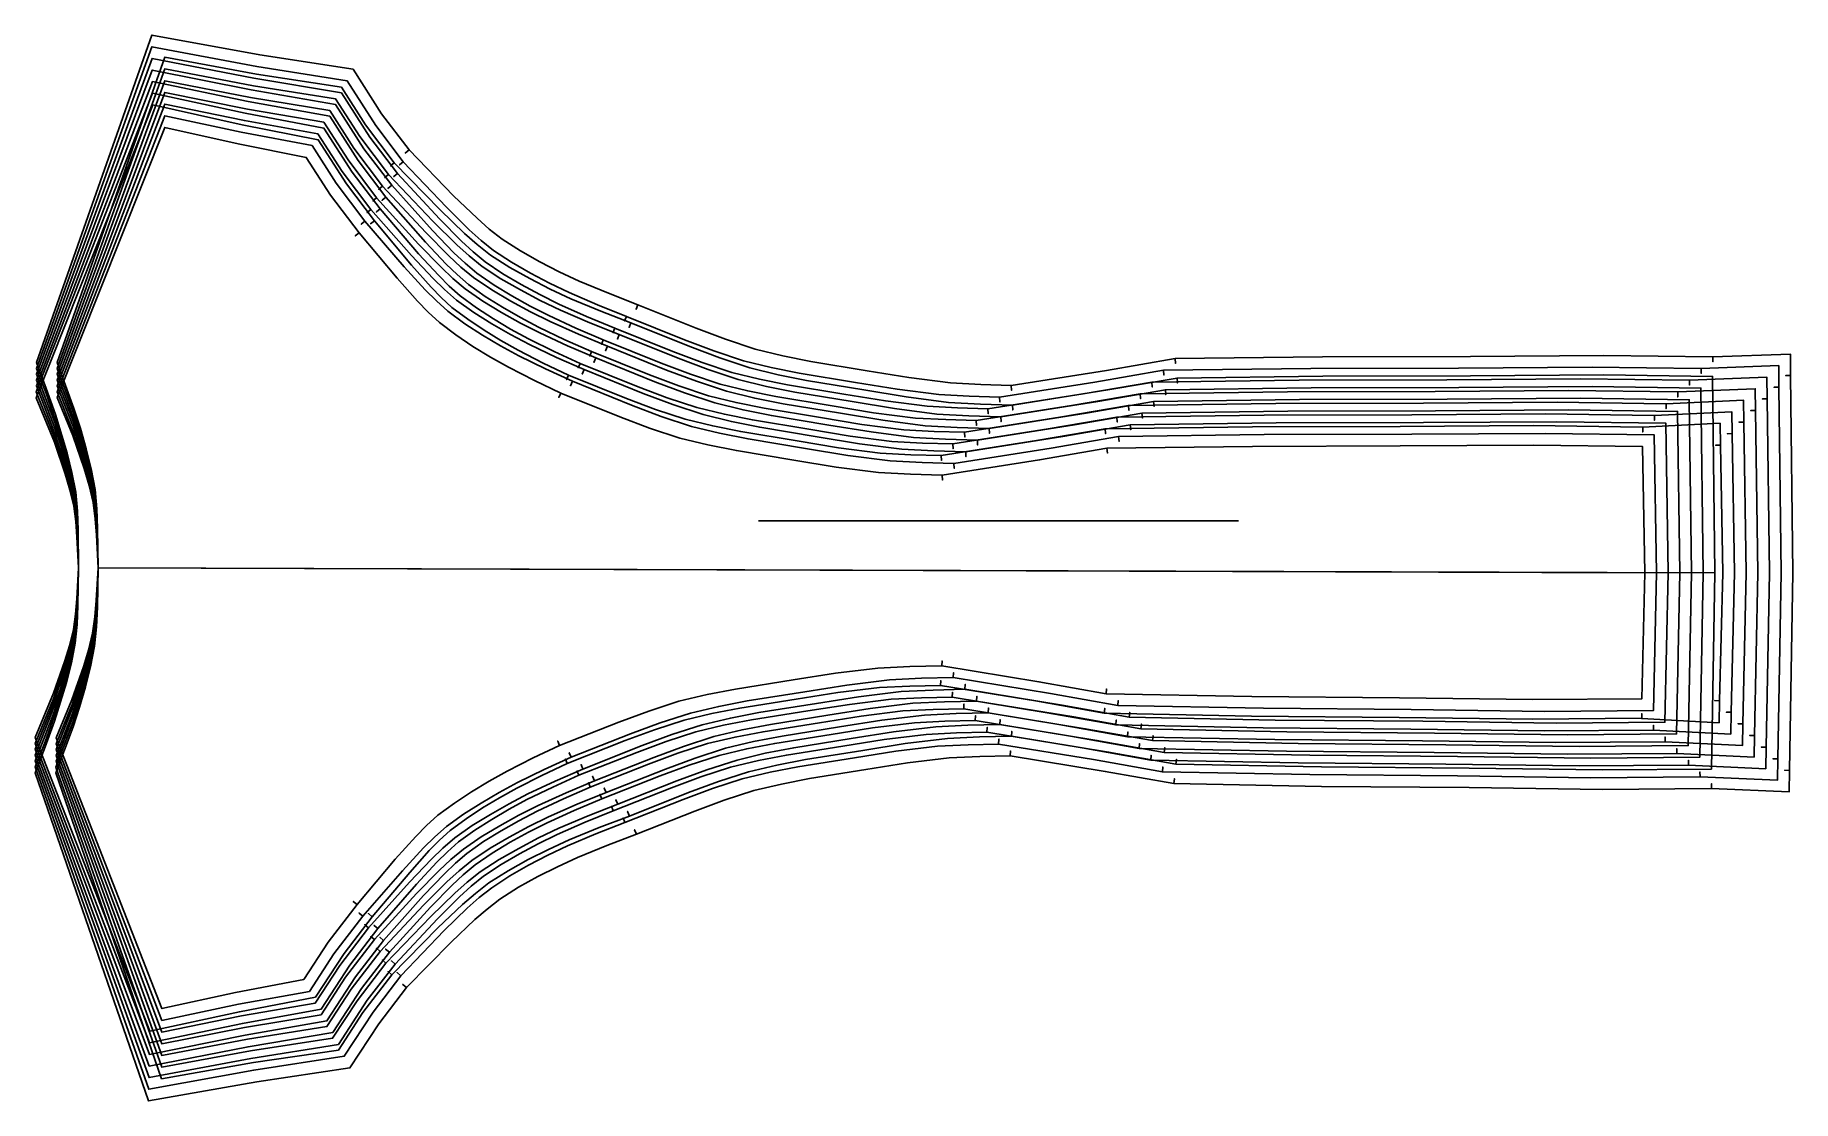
# Model space of a CAD drawing. Header units: inches. Extents: x 0 to 35.5, y 0 to 21.5.
import ezdxf

# ---------------------------------------------------------------- set-up
doc = ezdxf.new("R2010")
doc.units = ezdxf.units.IN

msp = doc.modelspace()

# ---------------------------------------------------------------- linework, layer by layer
at = {"layer": 'T001L001'}
for points in [[(0.876, 10.768), (0.868, 11.532), (0.853, 11.913), (0.819, 12.292), (0.743, 12.691), (0.644, 13.086), (0.408, 13.866), (0.224, 14.391), (0.028, 14.912), (2.358, 21.527), (4.538, 21.13), (6.421, 20.839), (6.998, 19.941), (7.553, 19.208), (7.478, 19.144), (7.553, 19.208), (8.452, 18.284), (8.926, 17.827), (9.173, 17.611), (9.431, 17.408), (9.805, 17.168), (10.192, 16.951), (10.589, 16.748), (10.992, 16.559), (11.581, 16.312), (12.177, 16.082), (12.141, 15.991), (12.177, 16.082), (13.354, 15.609), (13.946, 15.385), (14.547, 15.186), (15.106, 15.05), (15.671, 14.937), (16.808, 14.749), (17.647, 14.61), (18.49, 14.502), (19.104, 14.469), (19.72, 14.451), (19.726, 14.353), (19.72, 14.451), (21.643, 14.754), (23.032, 14.993), (23.04, 14.895), (23.032, 14.993), (26.009, 15.032), (28.993, 15.039), (31.689, 15.058), (33.884, 15.027), (33.894, 15.028), (33.892, 14.929), (33.894, 15.028), (35.458, 15.085), (35.463, 14.651), (35.365, 14.65), (35.463, 14.651), (35.508, 10.663), (35.439, 6.676), (35.341, 6.677), (35.439, 6.676), (35.431, 6.242), (33.868, 6.309), (33.867, 6.407), (33.868, 6.309), (33.858, 6.309), (31.663, 6.292), (28.966, 6.327), (25.983, 6.352), (23.006, 6.409), (23.015, 6.507), (23.006, 6.409), (21.618, 6.656), (19.697, 6.971), (19.704, 7.069), (19.697, 6.971), (19.082, 6.957), (18.467, 6.927), (17.624, 6.825), (16.784, 6.691), (15.645, 6.509), (15.08, 6.4), (14.52, 6.267), (13.918, 6.072), (13.324, 5.852), (12.145, 5.385), (12.11, 5.477), (12.145, 5.385), (11.548, 5.159), (10.957, 4.916), (10.552, 4.729), (10.155, 4.529), (9.766, 4.314), (9.39, 4.076), (9.131, 3.875), (8.883, 3.66), (8.406, 3.206), (7.502, 2.287), (7.427, 2.352), (7.502, 2.287), (6.942, 1.558), (6.36, 0.664), (4.476, 0.384), (2.293, 0), (0.003, 6.629), (0.202, 7.148), (0.389, 7.672), (0.63, 8.451), (0.731, 8.845), (0.81, 9.244), (0.846, 9.623), (0.863, 10.004), (0.876, 10.768)], [(0.876, 10.768), (0.864, 11.509), (0.848, 11.879), (0.813, 12.246), (0.736, 12.634), (0.638, 13.017), (0.405, 13.773), (0.222, 14.286), (0.027, 14.794), (2.36, 21.293), (4.479, 20.894), (6.304, 20.601), (6.88, 19.705), (7.436, 18.97), (7.361, 18.906), (7.436, 18.97), (8.311, 18.05), (8.771, 17.596), (9.011, 17.38), (9.262, 17.178), (9.626, 16.939), (10.005, 16.721), (10.392, 16.517), (10.786, 16.326), (11.361, 16.078), (11.943, 15.845), (11.907, 15.754), (11.943, 15.845), (13.119, 15.372), (13.711, 15.149), (14.31, 14.95), (14.87, 14.813), (15.435, 14.701), (16.572, 14.512), (17.411, 14.374), (18.254, 14.266), (18.868, 14.233), (19.484, 14.215), (19.49, 14.117), (19.484, 14.215), (21.407, 14.518), (22.795, 14.757), (22.804, 14.659), (22.795, 14.757), (25.773, 14.796), (28.757, 14.803), (31.453, 14.822), (33.647, 14.791), (33.658, 14.791), (33.656, 14.693), (33.658, 14.791), (35.222, 14.851), (35.227, 14.416), (35.128, 14.415), (35.227, 14.416), (35.272, 10.663), (35.204, 6.911), (35.106, 6.912), (35.204, 6.911), (35.196, 6.476), (33.633, 6.545), (33.632, 6.643), (33.633, 6.545), (33.622, 6.546), (31.428, 6.528), (28.731, 6.564), (25.748, 6.589), (22.771, 6.646), (22.78, 6.744), (22.771, 6.646), (21.383, 6.893), (19.462, 7.208), (19.469, 7.306), (19.462, 7.208), (18.847, 7.194), (18.232, 7.164), (17.389, 7.062), (16.549, 6.928), (15.41, 6.746), (14.845, 6.637), (14.285, 6.504), (13.684, 6.309), (13.09, 6.089), (11.912, 5.623), (11.876, 5.715), (11.912, 5.623), (11.329, 5.394), (10.752, 5.149), (10.357, 4.961), (9.968, 4.76), (9.589, 4.544), (9.223, 4.306), (8.97, 4.106), (8.729, 3.892), (8.266, 3.44), (7.386, 2.526), (7.311, 2.59), (7.386, 2.526), (6.825, 1.794), (6.244, 0.902), (4.417, 0.62), (2.296, 0.234), (0.002, 6.747), (0.2, 7.254), (0.386, 7.765), (0.624, 8.52), (0.725, 8.903), (0.804, 9.29), (0.841, 9.657), (0.859, 10.027), (0.876, 10.768)], [(0.876, 10.768), (0.86, 11.486), (0.842, 11.844), (0.806, 12.2), (0.729, 12.576), (0.632, 12.947), (0.401, 13.681), (0.219, 14.18), (0.026, 14.676), (2.363, 21.058), (4.42, 20.658), (6.186, 20.364), (6.762, 19.469), (7.32, 18.732), (7.244, 18.669), (7.32, 18.732), (8.169, 17.816), (8.616, 17.365), (8.849, 17.15), (9.093, 16.949), (9.448, 16.709), (9.818, 16.49), (10.195, 16.285), (10.58, 16.094), (11.141, 15.843), (11.709, 15.608), (11.672, 15.517), (11.709, 15.608), (12.884, 15.136), (13.475, 14.912), (14.074, 14.713), (14.633, 14.577), (15.198, 14.465), (16.336, 14.276), (17.175, 14.137), (18.018, 14.03), (18.632, 13.996), (19.247, 13.979), (19.254, 13.881), (19.247, 13.979), (21.17, 14.282), (22.559, 14.52), (22.568, 14.422), (22.559, 14.52), (25.536, 14.559), (28.52, 14.566), (31.217, 14.586), (33.411, 14.555), (33.421, 14.555), (33.42, 14.457), (33.421, 14.555), (34.985, 14.618), (34.991, 14.181), (34.892, 14.18), (34.991, 14.181), (35.036, 10.663), (34.969, 7.146), (34.871, 7.147), (34.969, 7.146), (34.961, 6.709), (33.398, 6.781), (33.397, 6.88), (33.398, 6.781), (33.387, 6.782), (31.193, 6.764), (28.497, 6.8), (25.513, 6.825), (22.536, 6.883), (22.545, 6.981), (22.536, 6.883), (21.149, 7.13), (19.227, 7.444), (19.234, 7.543), (19.227, 7.444), (18.612, 7.431), (17.998, 7.401), (17.154, 7.299), (16.314, 7.165), (15.176, 6.983), (14.61, 6.874), (14.05, 6.741), (13.449, 6.546), (12.857, 6.326), (11.68, 5.861), (11.643, 5.952), (11.68, 5.861), (11.11, 5.63), (10.548, 5.382), (10.161, 5.193), (9.782, 4.991), (9.412, 4.774), (9.055, 4.537), (8.81, 4.337), (8.575, 4.124), (8.126, 3.675), (7.271, 2.764), (7.196, 2.828), (7.271, 2.764), (6.708, 2.031), (6.128, 1.14), (4.359, 0.856), (2.3, 0.469), (0.002, 6.865), (0.198, 7.36), (0.383, 7.858), (0.619, 8.59), (0.718, 8.96), (0.797, 9.336), (0.835, 9.692), (0.856, 10.05), (0.876, 10.768)], [(33.934, 10.668), (33.888, 14.633), (31.688, 14.664), (28.995, 14.645), (26.012, 14.638), (23.068, 14.6), (23.077, 14.502), (23.068, 14.6), (21.707, 14.366), (19.742, 14.056), (19.749, 13.958), (19.742, 14.056), (19.097, 14.075), (18.454, 14.109), (17.596, 14.219), (16.742, 14.36), (15.584, 14.553), (15.008, 14.667), (14.439, 14.806), (13.829, 15.008), (13.228, 15.235), (12.034, 15.716), (11.998, 15.624), (12.034, 15.716), (11.426, 15.951), (10.824, 16.202), (10.405, 16.398), (9.993, 16.609), (9.591, 16.835), (9.202, 17.084), (8.932, 17.296), (8.675, 17.523), (8.179, 18), (7.254, 18.951), (7.179, 18.887), (7.254, 18.951), (6.675, 19.716), (6.186, 20.477), (4.473, 20.742), (2.618, 21.08), (0.446, 14.914), (0.784, 13.984), (0.913, 13.581), (1.029, 13.174), (1.132, 12.764), (1.211, 12.35), (1.246, 11.956), (1.261, 11.56), (1.27, 10.767)], [(0.876, 10.768), (0.856, 11.463), (0.836, 11.81), (0.799, 12.154), (0.723, 12.518), (0.626, 12.878), (0.518, 13.234), (0.398, 13.587), (0.025, 14.558), (2.366, 20.823), (4.361, 20.423), (6.069, 20.126), (6.643, 19.233), (7.203, 18.494), (7.127, 18.431), (7.203, 18.494), (8.028, 17.582), (8.461, 17.133), (8.687, 16.919), (8.925, 16.719), (9.271, 16.479), (9.63, 16.26), (9.999, 16.054), (10.375, 15.861), (10.921, 15.608), (11.476, 15.371), (11.438, 15.28), (11.476, 15.371), (12.649, 14.899), (13.239, 14.676), (13.838, 14.477), (14.397, 14.341), (14.962, 14.229), (16.1, 14.04), (16.939, 13.901), (17.782, 13.793), (18.396, 13.76), (19.011, 13.743), (19.017, 13.644), (19.011, 13.743), (20.934, 14.045), (22.323, 14.284), (22.332, 14.186), (22.323, 14.284), (25.3, 14.323), (28.284, 14.33), (30.981, 14.349), (33.174, 14.319), (33.185, 14.319), (33.184, 14.221), (33.185, 14.319), (34.748, 14.384), (34.754, 13.947), (34.656, 13.945), (34.754, 13.947), (34.8, 10.663), (34.734, 7.38), (34.636, 7.382), (34.734, 7.38), (34.725, 6.943), (33.163, 7.017), (33.162, 7.116), (33.163, 7.017), (33.152, 7.018), (30.958, 7.001), (28.262, 7.037), (25.278, 7.062), (22.301, 7.119), (22.31, 7.217), (22.301, 7.119), (20.914, 7.367), (18.992, 7.681), (18.999, 7.779), (18.992, 7.681), (18.377, 7.668), (17.763, 7.638), (16.919, 7.535), (16.079, 7.402), (14.941, 7.22), (14.375, 7.111), (13.815, 6.979), (13.215, 6.783), (12.623, 6.564), (11.447, 6.099), (11.41, 6.19), (11.447, 6.099), (10.891, 5.865), (10.343, 5.616), (9.966, 5.426), (9.596, 5.222), (9.235, 5.005), (8.888, 4.767), (8.649, 4.568), (8.422, 4.356), (7.986, 3.909), (7.155, 3.003), (7.08, 3.066), (7.155, 3.003), (6.591, 2.268), (6.011, 1.378), (4.301, 1.092), (2.304, 0.703), (0.001, 6.983), (0.38, 7.951), (0.502, 8.304), (0.613, 8.66), (0.712, 9.019), (0.791, 9.382), (0.83, 9.726), (0.852, 10.073), (0.876, 10.768)], [(1.27, 10.767), (1.257, 11.539), (1.24, 11.923), (1.204, 12.306), (1.125, 12.709), (1.023, 13.107), (0.908, 13.502), (0.78, 13.893), (0.446, 14.796), (2.618, 20.844), (4.411, 20.506), (6.068, 20.24), (6.557, 19.479), (7.136, 18.715), (7.061, 18.651), (7.136, 18.715), (8.035, 17.769), (8.516, 17.294), (8.767, 17.068), (9.03, 16.857), (9.409, 16.608), (9.802, 16.381), (10.204, 16.169), (10.614, 15.972), (11.202, 15.717), (11.798, 15.479), (11.761, 15.388), (11.798, 15.479), (12.992, 14.999), (13.593, 14.772), (14.203, 14.569), (14.772, 14.431), (15.348, 14.316), (16.506, 14.124), (17.36, 13.983), (18.217, 13.873), (18.861, 13.838), (19.506, 13.82), (19.512, 13.722), (19.506, 13.82), (21.471, 14.129), (22.832, 14.363), (22.841, 14.265), (22.832, 14.363), (25.776, 14.402), (28.758, 14.409), (31.452, 14.428), (33.652, 14.397), (33.697, 10.668)], [(1.27, 10.767), (1.253, 11.517), (1.235, 11.891), (1.197, 12.263), (1.118, 12.653), (1.016, 13.04), (0.902, 13.423), (0.776, 13.802), (0.446, 14.678), (2.618, 20.607), (4.35, 20.271), (5.95, 20.004), (6.439, 19.243), (7.018, 18.479), (6.942, 18.415), (7.018, 18.479), (7.89, 17.539), (8.357, 17.066), (8.601, 16.841), (8.857, 16.63), (9.227, 16.381), (9.611, 16.153), (10.004, 15.94), (10.404, 15.741), (10.979, 15.484), (11.562, 15.243), (11.525, 15.152), (11.562, 15.243), (12.756, 14.763), (13.357, 14.536), (13.966, 14.333), (14.536, 14.194), (15.111, 14.08), (16.27, 13.888), (17.124, 13.747), (17.981, 13.637), (18.625, 13.602), (19.27, 13.584), (19.276, 13.486), (19.27, 13.584), (21.234, 13.893), (22.595, 14.127), (22.604, 14.029), (22.595, 14.127), (25.539, 14.166), (28.522, 14.173), (31.215, 14.192), (33.416, 14.161), (33.461, 10.668)], [(0.876, 10.768), (0.848, 11.417), (0.825, 11.74), (0.786, 12.062), (0.71, 12.402), (0.614, 12.738), (0.391, 13.401), (0.022, 14.322), (2.373, 20.355), (4.243, 19.951), (5.835, 19.651), (6.407, 18.76), (6.97, 18.017), (6.893, 17.956), (6.97, 18.017), (7.746, 17.113), (8.152, 16.67), (8.364, 16.458), (8.588, 16.259), (8.915, 16.019), (9.256, 15.798), (9.606, 15.59), (9.964, 15.395), (10.482, 15.139), (11.008, 14.897), (10.969, 14.807), (11.008, 14.897), (12.179, 14.426), (12.768, 14.203), (13.366, 14.005), (13.925, 13.869), (14.49, 13.756), (15.627, 13.568), (16.466, 13.429), (17.309, 13.321), (17.923, 13.288), (18.539, 13.27), (18.545, 13.172), (18.539, 13.27), (20.462, 13.573), (21.851, 13.812), (21.86, 13.714), (21.851, 13.812), (24.828, 13.851), (27.812, 13.858), (30.508, 13.877), (32.701, 13.846), (32.713, 13.847), (32.711, 13.748), (32.713, 13.847), (34.275, 13.919), (34.282, 13.478), (34.184, 13.476), (34.282, 13.478), (34.328, 10.663), (34.264, 7.849), (34.166, 7.851), (34.264, 7.849), (34.254, 7.407), (32.693, 7.49), (32.692, 7.588), (32.693, 7.49), (32.681, 7.49), (30.488, 7.473), (27.792, 7.509), (24.808, 7.535), (21.831, 7.593), (21.841, 7.691), (21.831, 7.593), (20.444, 7.84), (18.523, 8.155), (18.53, 8.253), (18.523, 8.155), (17.907, 8.141), (17.293, 8.112), (16.449, 8.009), (15.61, 7.876), (14.471, 7.694), (13.905, 7.586), (13.345, 7.453), (12.746, 7.258), (12.155, 7.039), (10.982, 6.576), (10.944, 6.666), (10.982, 6.576), (10.455, 6.337), (9.934, 6.084), (9.576, 5.891), (9.225, 5.685), (8.882, 5.467), (8.553, 5.229), (8.328, 5.031), (8.115, 4.821), (7.706, 4.38), (6.924, 3.48), (6.848, 3.543), (6.924, 3.48), (6.357, 2.741), (5.779, 1.854), (4.186, 1.564), (2.312, 1.172), (0, 7.22), (0.374, 8.138), (0.602, 8.8), (0.7, 9.135), (0.778, 9.475), (0.819, 9.796), (0.844, 10.119), (0.876, 10.768)], [(0.876, 10.768), (0.852, 11.44), (0.831, 11.775), (0.793, 12.108), (0.716, 12.46), (0.62, 12.808), (0.394, 13.494), (0.024, 14.44), (2.369, 20.589), (4.302, 20.187), (5.952, 19.889), (6.525, 18.996), (7.086, 18.256), (7.01, 18.193), (7.086, 18.256), (7.887, 17.348), (8.306, 16.902), (8.526, 16.689), (8.756, 16.489), (9.093, 16.249), (9.443, 16.029), (9.803, 15.822), (10.169, 15.628), (10.702, 15.374), (11.242, 15.134), (11.203, 15.043), (11.242, 15.134), (12.414, 14.663), (13.004, 14.44), (13.602, 14.241), (14.161, 14.105), (14.726, 13.993), (15.864, 13.804), (16.703, 13.665), (17.546, 13.557), (18.16, 13.524), (18.775, 13.506), (18.781, 13.408), (18.775, 13.506), (20.698, 13.809), (22.087, 14.048), (22.096, 13.95), (22.087, 14.048), (25.064, 14.087), (28.048, 14.094), (30.744, 14.113), (32.938, 14.082), (32.949, 14.083), (32.948, 13.985), (32.949, 14.083), (34.512, 14.152), (34.518, 13.712), (34.42, 13.711), (34.518, 13.712), (34.564, 10.663), (34.499, 7.614), (34.401, 7.617), (34.499, 7.614), (34.49, 7.175), (32.928, 7.253), (32.927, 7.352), (32.928, 7.253), (32.916, 7.254), (30.723, 7.237), (28.027, 7.273), (25.043, 7.299), (22.066, 7.356), (22.075, 7.454), (22.066, 7.356), (20.679, 7.603), (18.758, 7.918), (18.764, 8.016), (18.758, 7.918), (18.142, 7.904), (17.528, 7.875), (16.684, 7.772), (15.844, 7.639), (14.706, 7.457), (14.14, 7.349), (13.58, 7.216), (12.981, 7.021), (12.389, 6.802), (11.214, 6.337), (11.177, 6.428), (11.214, 6.337), (10.673, 6.101), (10.139, 5.85), (9.771, 5.658), (9.411, 5.454), (9.059, 5.236), (8.72, 4.998), (8.489, 4.8), (8.268, 4.588), (7.846, 4.145), (7.04, 3.242), (6.964, 3.304), (7.04, 3.242), (6.474, 2.504), (5.895, 1.616), (4.243, 1.328), (2.308, 0.938), (0.001, 7.101), (0.377, 8.045), (0.607, 8.73), (0.706, 9.077), (0.784, 9.428), (0.825, 9.761), (0.848, 10.096), (0.876, 10.768)], [(1.27, 10.767), (1.249, 11.495), (1.229, 11.858), (1.19, 12.219), (1.11, 12.598), (1.01, 12.972), (0.897, 13.344), (0.772, 13.711), (0.446, 14.56), (2.618, 20.371), (4.288, 20.035), (5.831, 19.768), (6.32, 19.007), (6.899, 18.243), (6.824, 18.18), (6.899, 18.243), (7.745, 17.308), (8.199, 16.838), (8.436, 16.614), (8.685, 16.403), (9.045, 16.154), (9.419, 15.925), (9.803, 15.711), (10.194, 15.511), (10.756, 15.251), (11.326, 15.007), (11.288, 14.916), (11.326, 15.007), (12.52, 14.527), (13.121, 14.299), (13.73, 14.097), (14.3, 13.958), (14.875, 13.844), (16.034, 13.652), (16.887, 13.511), (17.745, 13.401), (18.389, 13.366), (19.034, 13.348), (19.04, 13.249), (19.034, 13.348), (20.998, 13.657), (22.359, 13.891), (22.368, 13.793), (22.359, 13.891), (25.303, 13.93), (28.286, 13.937), (30.979, 13.956), (33.18, 13.925), (33.225, 10.668)], [(0.876, 10.768), (0.844, 11.394), (0.82, 11.705), (0.78, 12.015), (0.703, 12.344), (0.608, 12.668), (0.388, 13.307), (0.021, 14.204), (2.376, 20.12), (4.185, 19.715), (5.718, 19.413), (6.289, 18.524), (6.853, 17.779), (6.776, 17.718), (6.853, 17.779), (7.605, 16.878), (7.997, 16.438), (8.203, 16.227), (8.419, 16.028), (8.738, 15.788), (9.07, 15.567), (9.41, 15.358), (9.758, 15.162), (10.263, 14.904), (10.774, 14.66), (10.735, 14.57), (10.774, 14.66), (11.944, 14.189), (12.533, 13.967), (13.129, 13.769), (13.689, 13.632), (14.254, 13.52), (15.391, 13.331), (16.23, 13.193), (17.073, 13.085), (17.687, 13.052), (18.303, 13.034), (18.309, 12.936), (18.303, 13.034), (20.226, 13.337), (21.614, 13.576), (21.623, 13.478), (21.614, 13.576), (24.592, 13.615), (27.576, 13.622), (30.272, 13.641), (32.464, 13.61), (32.477, 13.611), (32.475, 13.512), (32.477, 13.611), (34.038, 13.688), (34.046, 13.244), (33.947, 13.242), (34.046, 13.244), (34.091, 10.663), (34.029, 8.082), (33.931, 8.085), (34.029, 8.082), (34.019, 7.639), (32.458, 7.726), (32.457, 7.824), (32.458, 7.726), (32.446, 7.727), (30.253, 7.71), (27.557, 7.746), (24.573, 7.772), (21.596, 7.829), (21.606, 7.928), (21.596, 7.829), (20.209, 8.077), (18.288, 8.392), (18.295, 8.49), (18.288, 8.392), (17.673, 8.378), (17.058, 8.349), (16.215, 8.246), (15.375, 8.113), (14.236, 7.931), (13.67, 7.823), (13.11, 7.69), (12.512, 7.496), (11.922, 7.277), (10.75, 6.814), (10.711, 6.904), (10.75, 6.814), (10.236, 6.573), (9.73, 6.318), (9.381, 6.124), (9.039, 5.917), (8.706, 5.698), (8.386, 5.46), (8.168, 5.263), (7.961, 5.054), (7.566, 4.615), (6.809, 3.719), (6.732, 3.781), (6.809, 3.719), (6.24, 2.978), (5.663, 2.092), (4.128, 1.801), (2.317, 1.406), (0, 7.338), (0.372, 8.232), (0.596, 8.87), (0.693, 9.193), (0.772, 9.522), (0.814, 9.831), (0.84, 10.142), (0.876, 10.768)], [(1.27, 10.767), (1.245, 11.473), (1.223, 11.825), (1.183, 12.175), (1.103, 12.542), (1.003, 12.905), (0.891, 13.265), (0.768, 13.621), (0.446, 14.442), (2.618, 20.135), (4.227, 19.8), (5.713, 19.532), (6.202, 18.771), (6.781, 18.006), (6.705, 17.944), (6.781, 18.006), (7.6, 17.077), (8.04, 16.609), (8.27, 16.386), (8.512, 16.176), (8.863, 15.927), (9.228, 15.697), (9.602, 15.482), (9.984, 15.28), (10.533, 15.018), (11.09, 14.771), (11.051, 14.68), (11.09, 14.771), (12.283, 14.29), (12.885, 14.063), (13.494, 13.861), (14.064, 13.722), (14.639, 13.608), (15.798, 13.415), (16.651, 13.274), (17.509, 13.165), (18.153, 13.13), (18.798, 13.111), (18.804, 13.013), (18.798, 13.111), (20.762, 13.421), (22.123, 13.655), (22.132, 13.557), (22.123, 13.655), (25.067, 13.693), (28.05, 13.7), (30.743, 13.719), (32.944, 13.689), (32.989, 10.668)], [(1.27, 10.767), (1.241, 11.451), (1.217, 11.793), (1.176, 12.132), (1.096, 12.487), (0.997, 12.838), (0.763, 13.53), (0.446, 14.324), (2.618, 19.899), (4.165, 19.565), (5.595, 19.296), (6.084, 18.535), (6.663, 17.77), (6.587, 17.708), (6.663, 17.77), (7.456, 16.847), (7.882, 16.381), (8.105, 16.159), (8.34, 15.949), (8.681, 15.699), (9.037, 15.47), (9.401, 15.253), (9.774, 15.05), (10.31, 14.785), (10.853, 14.535), (10.814, 14.444), (10.853, 14.535), (12.047, 14.054), (12.648, 13.827), (13.258, 13.625), (13.827, 13.486), (14.403, 13.372), (15.561, 13.179), (16.415, 13.038), (17.273, 12.928), (17.916, 12.894), (18.561, 12.875), (18.568, 12.777), (18.561, 12.875), (20.526, 13.185), (21.887, 13.419), (21.896, 13.32), (21.887, 13.419), (24.831, 13.457), (27.814, 13.464), (30.507, 13.483), (32.707, 13.452), (32.753, 10.668)], [(1.27, 10.767), (1.237, 11.43), (1.211, 11.76), (1.169, 12.088), (1.089, 12.432), (0.99, 12.771), (0.759, 13.439), (0.446, 14.206), (2.618, 19.663), (4.104, 19.329), (5.477, 19.059), (5.966, 18.298), (6.545, 17.534), (6.468, 17.473), (6.545, 17.534), (7.311, 16.616), (7.723, 16.153), (7.939, 15.931), (8.167, 15.722), (8.499, 15.472), (8.845, 15.241), (9.201, 15.024), (9.563, 14.819), (10.086, 14.551), (10.617, 14.298), (10.578, 14.208), (10.617, 14.298), (11.811, 13.818), (12.412, 13.591), (13.022, 13.388), (13.591, 13.25), (14.167, 13.135), (15.325, 12.943), (16.179, 12.802), (17.036, 12.692), (17.68, 12.657), (18.325, 12.639), (18.331, 12.541), (18.325, 12.639), (20.29, 12.948), (21.651, 13.182), (21.66, 13.084), (21.651, 13.182), (24.595, 13.221), (27.577, 13.228), (30.271, 13.247), (32.471, 13.216), (32.516, 10.668)], [(14.611, 11.714), (24.31, 11.714)], [(1.27, 10.767), (1.253, 9.995), (1.233, 9.61), (1.195, 9.227), (1.113, 8.825), (1.008, 8.428), (0.891, 8.034), (0.761, 7.643), (0.421, 6.742), (2.556, 0.682), (4.352, 1.008), (6.01, 1.264), (6.504, 2.022), (7.087, 2.783), (7.012, 2.847), (7.087, 2.783), (7.992, 3.723), (8.476, 4.195), (8.728, 4.419), (8.992, 4.629), (9.373, 4.876), (9.768, 5.1), (10.171, 5.31), (10.582, 5.505), (11.172, 5.756), (11.769, 5.99), (11.733, 6.082), (11.769, 5.99), (12.966, 6.463), (13.569, 6.687), (14.179, 6.885), (14.75, 7.021), (15.326, 7.131), (16.486, 7.317), (17.34, 7.453), (18.198, 7.557), (18.842, 7.588), (19.487, 7.602), (19.494, 7.701), (19.487, 7.602), (21.45, 7.281), (22.809, 7.039), (22.819, 7.137), (22.809, 7.039), (25.753, 6.982), (28.736, 6.957), (31.429, 6.922), (33.629, 6.939), (33.697, 10.668)], [(33.934, 10.668), (33.864, 6.703), (31.664, 6.686), (28.971, 6.721), (25.988, 6.746), (23.044, 6.802), (23.054, 6.9), (23.044, 6.802), (21.685, 7.045), (19.722, 7.366), (19.729, 7.464), (19.722, 7.366), (19.077, 7.351), (18.433, 7.32), (17.575, 7.216), (16.72, 7.08), (15.561, 6.894), (14.985, 6.784), (14.414, 6.648), (13.804, 6.45), (13.201, 6.226), (12.004, 5.753), (11.969, 5.845), (12.004, 5.753), (11.394, 5.522), (10.791, 5.273), (10.371, 5.08), (9.958, 4.872), (9.554, 4.648), (9.164, 4.402), (8.893, 4.191), (8.634, 3.966), (8.135, 3.492), (7.204, 2.546), (7.13, 2.611), (7.204, 2.546), (6.621, 1.785), (6.127, 1.027), (4.412, 0.772), (2.555, 0.446), (0.421, 6.624), (0.765, 7.553), (0.896, 7.955), (1.015, 8.361), (1.12, 8.77), (1.201, 9.184), (1.239, 9.577), (1.257, 9.973), (1.27, 10.767)], [(1.27, 10.767), (1.245, 10.038), (1.222, 9.676), (1.181, 9.315), (1.099, 8.936), (0.996, 8.563), (0.881, 8.192), (0.754, 7.825), (0.422, 6.979), (2.558, 1.154), (4.231, 1.479), (5.776, 1.737), (6.27, 2.495), (6.853, 3.256), (6.778, 3.319), (6.853, 3.256), (7.705, 4.185), (8.161, 4.653), (8.4, 4.876), (8.65, 5.084), (9.011, 5.332), (9.387, 5.558), (9.772, 5.769), (10.164, 5.968), (10.728, 6.224), (11.299, 6.464), (11.262, 6.556), (11.299, 6.464), (12.496, 6.937), (13.099, 7.161), (13.709, 7.359), (14.28, 7.495), (14.856, 7.605), (16.016, 7.791), (16.87, 7.926), (17.728, 8.031), (18.372, 8.062), (19.018, 8.076), (19.024, 8.174), (19.018, 8.076), (20.98, 7.755), (22.339, 7.512), (22.349, 7.61), (22.339, 7.512), (25.283, 7.456), (28.266, 7.43), (30.959, 7.395), (33.16, 7.412), (33.225, 10.668)], [(1.27, 10.767), (1.249, 10.017), (1.228, 9.643), (1.188, 9.271), (1.106, 8.881), (1.002, 8.495), (0.886, 8.113), (0.757, 7.734), (0.422, 6.86), (2.557, 0.918), (4.291, 1.244), (5.893, 1.501), (6.387, 2.259), (6.97, 3.019), (6.895, 3.083), (6.97, 3.019), (7.848, 3.954), (8.319, 4.424), (8.564, 4.648), (8.821, 4.857), (9.192, 5.104), (9.577, 5.329), (9.972, 5.54), (10.373, 5.736), (10.95, 5.99), (11.534, 6.227), (11.498, 6.319), (11.534, 6.227), (12.731, 6.7), (13.334, 6.924), (13.944, 7.122), (14.515, 7.258), (15.091, 7.368), (16.251, 7.554), (17.105, 7.69), (17.963, 7.794), (18.607, 7.825), (19.252, 7.839), (19.259, 7.937), (19.252, 7.839), (21.215, 7.518), (22.574, 7.276), (22.584, 7.374), (22.574, 7.276), (25.518, 7.219), (28.501, 7.194), (31.194, 7.158), (33.395, 7.176), (33.461, 10.668)], [(1.27, 10.767), (1.237, 10.082), (1.211, 9.741), (1.167, 9.402), (1.086, 9.048), (0.984, 8.697), (0.746, 8.007), (0.423, 7.215), (2.56, 1.626), (4.11, 1.951), (5.542, 2.211), (6.035, 2.969), (6.619, 3.73), (6.543, 3.792), (6.619, 3.73), (7.418, 4.648), (7.846, 5.111), (8.071, 5.332), (8.307, 5.54), (8.65, 5.788), (9.007, 6.015), (9.373, 6.229), (9.747, 6.431), (10.284, 6.692), (10.83, 6.939), (10.791, 7.03), (10.83, 6.939), (12.026, 7.412), (12.629, 7.635), (13.24, 7.834), (13.81, 7.969), (14.386, 8.08), (15.546, 8.265), (16.4, 8.4), (17.259, 8.505), (17.903, 8.536), (18.548, 8.55), (18.555, 8.648), (18.548, 8.55), (20.51, 8.228), (21.87, 7.986), (21.879, 8.084), (21.87, 7.986), (24.814, 7.929), (27.796, 7.903), (30.489, 7.867), (32.69, 7.884), (32.753, 10.668)], [(1.27, 10.767), (1.241, 10.06), (1.216, 9.709), (1.174, 9.359), (1.092, 8.992), (0.99, 8.63), (0.876, 8.271), (0.75, 7.916), (0.423, 7.097), (2.559, 1.39), (4.17, 1.715), (5.659, 1.974), (6.152, 2.732), (6.736, 3.493), (6.66, 3.556), (6.736, 3.493), (7.561, 4.417), (8.004, 4.882), (8.235, 5.104), (8.478, 5.312), (8.83, 5.56), (9.197, 5.787), (9.573, 6), (9.955, 6.199), (10.506, 6.458), (11.064, 6.702), (11.027, 6.793), (11.064, 6.702), (12.261, 7.175), (12.864, 7.398), (13.475, 7.597), (14.045, 7.732), (14.621, 7.842), (15.781, 8.028), (16.635, 8.163), (17.494, 8.268), (18.138, 8.299), (18.783, 8.313), (18.79, 8.411), (18.783, 8.313), (20.745, 7.991), (22.104, 7.749), (22.114, 7.847), (22.104, 7.749), (25.048, 7.692), (28.031, 7.667), (30.724, 7.631), (32.925, 7.648), (32.989, 10.668)], [(1.27, 10.767), (1.233, 10.104), (1.205, 9.774), (1.161, 9.446), (1.079, 9.103), (0.977, 8.765), (0.742, 8.098), (0.424, 7.333), (2.561, 1.862), (4.049, 2.186), (5.425, 2.448), (5.919, 3.205), (6.502, 3.966), (6.426, 4.028), (6.502, 3.966), (7.274, 4.88), (7.689, 5.34), (7.907, 5.56), (8.136, 5.768), (8.469, 6.016), (8.817, 6.244), (9.173, 6.46), (9.538, 6.662), (10.062, 6.927), (10.595, 7.176), (10.556, 7.267), (10.595, 7.176), (11.791, 7.649), (12.394, 7.872), (13.005, 8.071), (13.575, 8.206), (14.151, 8.317), (15.311, 8.502), (16.166, 8.637), (17.024, 8.742), (17.668, 8.772), (18.313, 8.787), (18.32, 8.885), (18.313, 8.787), (20.276, 8.465), (21.635, 8.223), (21.645, 8.321), (21.635, 8.223), (24.579, 8.165), (27.561, 8.14), (30.254, 8.104), (32.455, 8.12), (32.516, 10.668)], [(32.516, 10.668), (1.27, 10.767)], [(32.752, 10.668), (1.27, 10.767)], [(32.989, 10.668), (1.27, 10.767)], [(33.225, 10.668), (1.27, 10.767)], [(33.461, 10.668), (1.27, 10.767)], [(33.697, 10.668), (1.27, 10.767)], [(1.27, 10.767), (33.933, 10.668)]]:
    msp.add_lwpolyline(points, dxfattribs=at)

doc.saveas('drawing.dxf')
